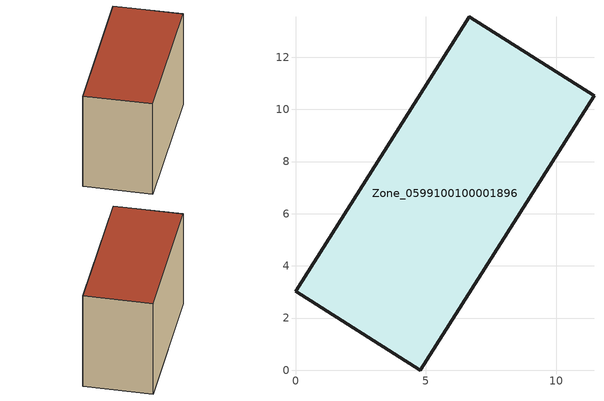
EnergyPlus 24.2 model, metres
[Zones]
Zone_0599100100001896
 floor ground (C_G): 6.66,13.55 11.44,10.52 4.78,0 0,3.02 z1.54
 wall outside (C_F): 11.44,10.52 6.66,13.55 0,3.02 4.78,0 11.44,10.52 z1.54:10.31
 roof outside (C_R): 0,3.02 4.78,0 11.44,10.52 6.66,13.55 z10.31
[BUILDING]
Pand.0599100100001896: North Axis=0; Terrain=City; Loads Convergence Tolerance Value=0.04; Temperature Convergence Tolerance Value=0.4; Solar Distribution=FullExterior; Maximum Number of Warmup Days=25; Minimum Number of Warmup Days=1
[Site:Location]
Rotterdam.The.Hague.AP_ZH_NLD Design_Conditions: Latitude=51.96; Longitude=4.45; Time Zone=1; Elevation=-4.5
[SITE:GROUNDTEMPERATURE:BUILDINGSURFACE]
18, 18, 18, 18, 18, 18, 18, 18, 18, 18, 18, 18
[MATERIAL] Thermal Absorptance=0.9; Solar Absorptance=0.7; Visible Absorptance=0.7
Name | Roughness | Thickness | Conductivity | Density | Specific Heat
G.TC.2006-2014 | MediumSmooth | 0.15 | 0.06 | 540 | 1210
F.TC.2006-2014 | Rough | 0.3 | 0.12 | 1920 | 840
R.TC.2006-2014 | MediumRough | 0.2 | 0.08 | 1500 | 1000
[CONSTRUCTION]
C_G: G.TC.2006-2014
C_F: F.TC.2006-2014
C_R: R.TC.2006-2014
[ZONE]
Zone_0599100100001896: Type=1; Multiplier=1; Ceiling Height=Autocalculate; Volume=Autocalculate; Floor Area=autocalculate; Part of Total Floor Area=Yes
[ZONEINFILTRATION:DESIGNFLOWRATE]
Infil_Zone_0599100100001896: Zone or ZoneList or Space or SpaceList=Zone_0599100100001896; Schedule=AlwaysOn; Design Flow Rate Calculation Method=Flow/Area; Flow Rate per Floor Area=0.0015; Constant Term Coefficient=1; Temperature Term Coefficient=0; Velocity Term Coefficient=0; Velocity Squared Term Coefficient=0
[HVACTEMPLATE:ZONE:IDEALLOADSAIRSYSTEM]
Zone_0599100100001896: Maximum Heating Supply Air Temperature=50; Minimum Cooling Supply Air Temperature=13; Maximum Heating Supply Air Humidity Ratio=0.0156; Minimum Cooling Supply Air Humidity Ratio=0.0077; Heating Limit=NoLimit; Cooling Limit=NoLimit; Dehumidification Control Type=ConstantSensibleHeatRatio; Cooling Sensible Heat Ratio=0.7; Dehumidification Setpoint=60; Humidification Control Type=None; Humidification Setpoint=30; Outdoor Air Method=None; Outdoor Air Flow Rate per Person=0.00944; Outdoor Air Flow Rate per Zone Floor Area=0; Outdoor Air Flow Rate per Zone=0; Demand Controlled Ventilation Type=None; Outdoor Air Economizer Type=NoEconomizer; Heat Recovery Type=None; Sensible Heat Recovery Effectiveness=0.7; Latent Heat Recovery Effectiveness=0.65
[ZONECONTROL:THERMOSTAT]
ThermostatControl_Zone_0599100100001896: Zone or ZoneList=Zone_0599100100001896; Control Type Schedule=DualSetpointControlType; Control 1=Thermostat_Zone_0599100100001896; Temperature Difference Between Cutout And Setpoint=0
[THERMOSTATSETPOINT:DUALSETPOINT]
Thermostat_Zone_0599100100001896: Heating Setpoint Temperature Schedule=HeatingSetpoint_Zone_0599100100001896; Cooling Setpoint Temperature Schedule=CoolingSetpoint_Zone_0599100100001896
[SCHEDULE:COMPACT]
HeatingSetpoint_Zone_0599100100001896: Through: 12/31, For: AllDays, Until: 24:00, 21
CoolingSetpoint_Zone_0599100100001896: Through: 12/31, For: AllDays, Until: 24:00, 24
DualSetpointControlType: Through: 12/31, For: AllDays, Until: 24:00, 4
AlwaysOn: Through: 12/31, For: AllDays, Until: 24:00, 1
